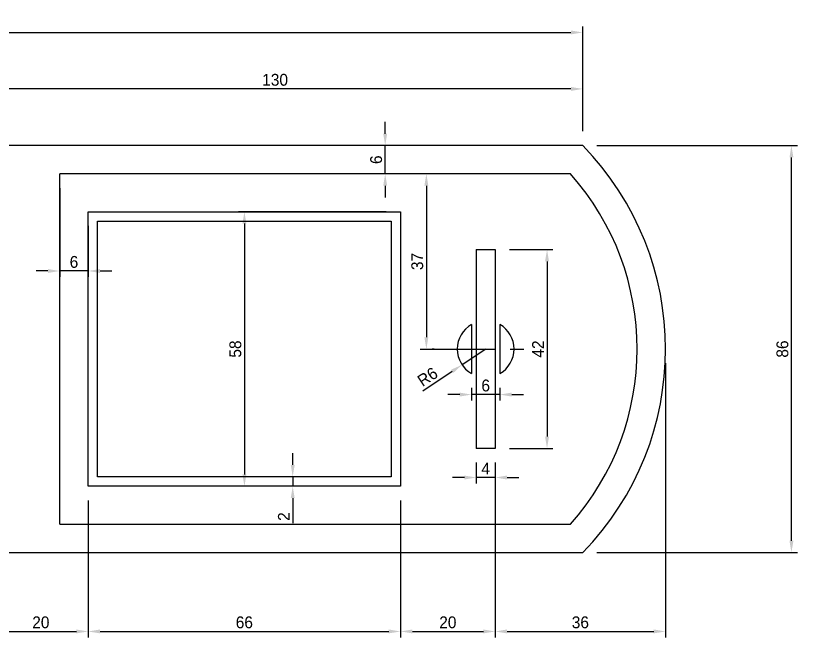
# Model space of a CAD drawing. Header units: millimetres. Extents: x 106 to 2619, y 244 to 1783.
# Drawn here: x 1792.9 to 1958, y 361.4 to 492.7 of the extents above; entities that cross this region are included whole.
import ezdxf

# ---------------------------------------------------------------- set-up
doc = ezdxf.new("R2010")
doc.units = ezdxf.units.MM
doc.header["$LTSCALE"] = 0.5
doc.linetypes.add('CENTER', pattern=[50.8, 31.75, -6.35, 6.35, -6.35])
doc.styles.get("Standard").update_dxf_attribs({"font": ''})
doc.styles.get('Standard').set_extended_font_data('Gulim')
doc.dimstyles.new('ISO-25', dxfattribs={"dimtxt": 2.5, "dimasz": 2.5, "dimexe": 1.25, "dimexo": 3, "dimtad": 1, "dimdsep": 46, "dimtxsty": 'Standard', "dimcen": 2.5, "dimclrd": 1, "dimclre": 1, "dimclrt": 5, "dimadec": 0, "dimazin": 0, "dimtfac": 1, "dimtmove": 0, "dimatfit": 3, "dimfxl": 1, "dimtfillclr": 1, "dimarcsym": 0})

# ---------------------------------------------------------------- blocks, each defined once
blk = doc.blocks.new('*D223')
at = {"color": 1, "lineweight": -2, "transparency": 16777216}
for p, q in [((1808.18, 390.3), (1808.18, 361.38)), ((1788.18, 388.3), (1788.18, 361.38)), ((1790.68, 362.63), (1805.68, 362.63))]:
    blk.add_line(p, q, dxfattribs=at)
at = {"color": 1, "transparency": 16777216}
for points in [[(1790.68, 363.05), (1790.68, 362.22), (1788.18, 362.63)], [(1805.68, 363.05), (1805.68, 362.22), (1808.18, 362.63)]]:
    blk.add_solid(points, dxfattribs=at)
at = {"layer": 'Defpoints', "color": 0, "transparency": 16777216}
for p in [(1808.18, 393.3), (1788.18, 391.3), (1808.18, 362.63)]:
    blk.add_point(p, dxfattribs=at)
at = {"color": 5, "transparency": 16777216, "insert": (1798.18, 364.54), "char_height": 2.5, "attachment_point": 5}
blk.add_mtext('20', dxfattribs=at)
blk = doc.blocks.new('*D224')
at = {"color": 1, "lineweight": -2, "transparency": 16777216}
for p, q in [((1808.18, 390.3), (1808.18, 361.38)), ((1874.18, 390.3), (1874.18, 361.38)), ((1810.68, 362.63), (1871.68, 362.63))]:
    blk.add_line(p, q, dxfattribs=at)
at = {"color": 1, "transparency": 16777216}
for points in [[(1810.68, 363.05), (1810.68, 362.22), (1808.18, 362.63)], [(1871.68, 363.05), (1871.68, 362.22), (1874.18, 362.63)]]:
    blk.add_solid(points, dxfattribs=at)
at = {"layer": 'Defpoints', "color": 0, "transparency": 16777216}
for p in [(1808.18, 393.3), (1874.18, 393.3), (1874.18, 362.63)]:
    blk.add_point(p, dxfattribs=at)
at = {"color": 5, "transparency": 16777216, "insert": (1841.18, 364.54), "char_height": 2.5, "attachment_point": 5}
blk.add_mtext('66', dxfattribs=at)
blk = doc.blocks.new('*D225')
at = {"color": 1, "lineweight": -2, "transparency": 16777216}
for p, q in [((1894.18, 398.3), (1894.18, 361.38)), ((1874.18, 390.3), (1874.18, 361.38)), ((1876.68, 362.63), (1891.68, 362.63))]:
    blk.add_line(p, q, dxfattribs=at)
at = {"color": 1, "transparency": 16777216}
for points in [[(1876.68, 363.05), (1876.68, 362.22), (1874.18, 362.63)], [(1891.68, 363.05), (1891.68, 362.22), (1894.18, 362.63)]]:
    blk.add_solid(points, dxfattribs=at)
at = {"layer": 'Defpoints', "color": 0, "transparency": 16777216}
for p in [(1894.18, 401.3), (1874.18, 393.3), (1894.18, 362.63)]:
    blk.add_point(p, dxfattribs=at)
at = {"color": 5, "transparency": 16777216, "insert": (1884.18, 364.54), "char_height": 2.5, "attachment_point": 5}
blk.add_mtext('20', dxfattribs=at)
blk = doc.blocks.new('*D226')
at = {"color": 1, "lineweight": -2, "transparency": 16777216}
for p, q in [((1930.18, 419.3), (1930.18, 361.38)), ((1894.18, 398.3), (1894.18, 361.38)), ((1896.68, 362.63), (1927.68, 362.63))]:
    blk.add_line(p, q, dxfattribs=at)
at = {"color": 1, "transparency": 16777216}
for points in [[(1896.68, 363.05), (1896.68, 362.22), (1894.18, 362.63)], [(1927.68, 363.05), (1927.68, 362.22), (1930.18, 362.63)]]:
    blk.add_solid(points, dxfattribs=at)
at = {"layer": 'Defpoints', "color": 0, "transparency": 16777216}
for p in [(1930.18, 422.3), (1894.18, 401.3), (1930.18, 362.63)]:
    blk.add_point(p, dxfattribs=at)
at = {"color": 5, "transparency": 16777216, "insert": (1912.18, 364.54), "char_height": 2.5, "attachment_point": 5}
blk.add_mtext('36', dxfattribs=at)
blk = doc.blocks.new('*D227')
at = {"color": 1, "lineweight": -2, "transparency": 16777216}
for p, q in [((1915.68, 465.3), (1958.03, 465.3)), ((1956.78, 381.8), (1956.78, 462.8)), ((1915.68, 379.3), (1958.03, 379.3))]:
    blk.add_line(p, q, dxfattribs=at)
at = {"color": 1, "transparency": 16777216}
for points in [[(1956.37, 462.8), (1957.2, 462.8), (1956.78, 465.3)], [(1956.37, 381.8), (1957.2, 381.8), (1956.78, 379.3)]]:
    blk.add_solid(points, dxfattribs=at)
at = {"layer": 'Defpoints', "color": 0, "transparency": 16777216}
for p in [(1912.68, 465.3), (1956.78, 465.3), (1912.68, 379.3)]:
    blk.add_point(p, dxfattribs=at)
at = {"color": 5, "transparency": 16777216, "insert": (1954.88, 422.3), "char_height": 2.5, "attachment_point": 5, "rotation": 90}
blk.add_mtext('86', dxfattribs=at)
blk = doc.blocks.new('*D228')
at = {"color": 1, "lineweight": -2, "transparency": 16777216}
for p, q in [((1782.68, 466.3), (1782.68, 478.51)), ((1912.68, 468.3), (1912.68, 478.51)), ((1910.18, 477.26), (1785.18, 477.26))]:
    blk.add_line(p, q, dxfattribs=at)
at = {"color": 1, "transparency": 16777216}
for points in [[(1785.18, 477.67), (1785.18, 476.84), (1782.68, 477.26)], [(1910.18, 477.67), (1910.18, 476.84), (1912.68, 477.26)]]:
    blk.add_solid(points, dxfattribs=at)
at = {"layer": 'Defpoints', "color": 0, "transparency": 16777216}
for p in [(1782.68, 477.26), (1912.68, 465.3), (1782.68, 463.3)]:
    blk.add_point(p, dxfattribs=at)
at = {"color": 5, "transparency": 16777216, "insert": (1847.68, 479.17), "char_height": 2.5, "attachment_point": 5}
blk.add_mtext('130', dxfattribs=at)
blk = doc.blocks.new('*D231')
at = {"color": 1, "lineweight": -2, "transparency": 16777216}
for p, q in [((1639.18, 459.3), (1639.18, 490.44)), ((1641.68, 489.19), (1910.18, 489.19)), ((1912.68, 468.3), (1912.68, 490.44))]:
    blk.add_line(p, q, dxfattribs=at)
at = {"color": 1, "transparency": 16777216}
for points in [[(1641.68, 489.61), (1641.68, 488.78), (1639.18, 489.19)], [(1910.18, 489.61), (1910.18, 488.78), (1912.68, 489.19)]]:
    blk.add_solid(points, dxfattribs=at)
at = {"layer": 'Defpoints', "color": 0, "transparency": 16777216}
for p in [(1912.68, 489.19), (1912.68, 465.3), (1639.18, 456.3)]:
    blk.add_point(p, dxfattribs=at)
at = {"color": 5, "transparency": 16777216, "insert": (1775.93, 491.1), "char_height": 2.5, "attachment_point": 5}
blk.add_mtext('273.5', dxfattribs=at)
blk = doc.blocks.new('*D232')
at = {"color": 1, "lineweight": -2, "transparency": 16777216}
for p, q in [((1870.94, 467.8), (1870.94, 470.3)), ((1909.68, 465.3), (1869.69, 465.3)), ((1870.94, 459.3), (1870.94, 465.3)), ((1907.07, 459.3), (1869.69, 459.3)), ((1870.94, 456.8), (1870.94, 454.3))]:
    blk.add_line(p, q, dxfattribs=at)
at = {"color": 1, "transparency": 16777216}
for points in [[(1870.53, 467.8), (1871.36, 467.8), (1870.94, 465.3)], [(1870.53, 456.8), (1871.36, 456.8), (1870.94, 459.3)]]:
    blk.add_solid(points, dxfattribs=at)
at = {"layer": 'Defpoints', "color": 0, "transparency": 16777216}
for p in [(1870.94, 465.3), (1912.68, 465.3), (1910.07, 459.3)]:
    blk.add_point(p, dxfattribs=at)
at = {"color": 5, "transparency": 16777216, "insert": (1869.04, 462.3), "char_height": 2.5, "attachment_point": 5, "rotation": 90}
blk.add_mtext('6', dxfattribs=at)
blk = doc.blocks.new('*D233')
at = {"color": 1, "lineweight": -2, "transparency": 16777216}
for p, q in [((1802.18, 456.3), (1802.18, 437.54)), ((1808.18, 448.3), (1808.18, 437.54)), ((1799.68, 438.79), (1797.18, 438.79)), ((1808.18, 438.79), (1802.18, 438.79)), ((1810.68, 438.79), (1813.18, 438.79))]:
    blk.add_line(p, q, dxfattribs=at)
at = {"color": 1, "transparency": 16777216}
for points in [[(1799.68, 439.2), (1799.68, 438.37), (1802.18, 438.79)], [(1810.68, 439.2), (1810.68, 438.37), (1808.18, 438.79)]]:
    blk.add_solid(points, dxfattribs=at)
at = {"layer": 'Defpoints', "color": 0, "transparency": 16777216}
for p in [(1802.18, 459.3), (1808.18, 451.3), (1802.18, 438.79)]:
    blk.add_point(p, dxfattribs=at)
at = {"color": 5, "transparency": 16777216, "insert": (1805.18, 440.69), "char_height": 2.5, "attachment_point": 5}
blk.add_mtext('6', dxfattribs=at)
blk = doc.blocks.new('*D234')
at = {"color": 1, "lineweight": -2, "transparency": 16777216}
for p, q in [((1851.4, 397.8), (1851.4, 400.3)), ((1869.18, 395.3), (1850.15, 395.3)), ((1851.4, 395.3), (1851.4, 393.3)), ((1871.18, 393.3), (1850.15, 393.3)), ((1851.4, 390.8), (1851.4, 385.49))]:
    blk.add_line(p, q, dxfattribs=at)
at = {"color": 1, "transparency": 16777216}
for points in [[(1850.99, 397.8), (1851.82, 397.8), (1851.4, 395.3)], [(1850.99, 390.8), (1851.82, 390.8), (1851.4, 393.3)]]:
    blk.add_solid(points, dxfattribs=at)
at = {"layer": 'Defpoints', "color": 0, "transparency": 16777216}
for p in [(1872.18, 395.3), (1851.4, 393.3), (1874.18, 393.3)]:
    blk.add_point(p, dxfattribs=at)
at = {"color": 5, "transparency": 16777216, "insert": (1849.53, 386.89), "char_height": 2.5, "attachment_point": 5, "rotation": 90}
blk.add_mtext('2', dxfattribs=at)
blk = doc.blocks.new('*D235')
at = {"color": 1, "lineweight": -2, "transparency": 16777216}
for p, q in [((1871.18, 451.3), (1839.95, 451.3)), ((1841.2, 448.8), (1841.2, 395.8)), ((1871.18, 393.3), (1839.95, 393.3))]:
    blk.add_line(p, q, dxfattribs=at)
at = {"color": 1, "transparency": 16777216}
for points in [[(1840.78, 448.8), (1841.61, 448.8), (1841.2, 451.3)], [(1840.78, 395.8), (1841.61, 395.8), (1841.2, 393.3)]]:
    blk.add_solid(points, dxfattribs=at)
at = {"layer": 'Defpoints', "color": 0, "transparency": 16777216}
for p in [(1874.18, 451.3), (1841.2, 393.3), (1874.18, 393.3)]:
    blk.add_point(p, dxfattribs=at)
at = {"color": 5, "transparency": 16777216, "insert": (1839.29, 422.3), "char_height": 2.5, "attachment_point": 5, "rotation": 90}
blk.add_mtext('58', dxfattribs=at)
blk = doc.blocks.new('*D236')
at = {"color": 1, "lineweight": -2, "transparency": 16777216}
for p, q in [((1907.07, 459.3), (1878.39, 459.3)), ((1879.64, 456.8), (1879.64, 424.8)), ((1881.32, 422.3), (1880.89, 422.3))]:
    blk.add_line(p, q, dxfattribs=at)
at = {"color": 1, "transparency": 16777216}
for points in [[(1879.22, 456.8), (1880.06, 456.8), (1879.64, 459.3)], [(1879.22, 424.8), (1880.06, 424.8), (1879.64, 422.3)]]:
    blk.add_solid(points, dxfattribs=at)
at = {"layer": 'Defpoints', "color": 0, "transparency": 16777216}
for p in [(1910.07, 459.3), (1878.32, 422.3), (1879.64, 422.3)]:
    blk.add_point(p, dxfattribs=at)
at = {"color": 5, "transparency": 16777216, "insert": (1877.73, 440.8), "char_height": 2.5, "attachment_point": 5, "rotation": 90}
blk.add_mtext('37', dxfattribs=at)
blk = doc.blocks.new('*D237')
at = {"color": 1, "lineweight": -2, "transparency": 16777216}
for p, q in [((1897.18, 443.3), (1906.39, 443.3)), ((1905.14, 440.8), (1905.14, 403.8)), ((1897.18, 401.3), (1906.39, 401.3))]:
    blk.add_line(p, q, dxfattribs=at)
at = {"color": 1, "transparency": 16777216}
for points in [[(1904.72, 440.8), (1905.56, 440.8), (1905.14, 443.3)], [(1904.72, 403.8), (1905.56, 403.8), (1905.14, 401.3)]]:
    blk.add_solid(points, dxfattribs=at)
at = {"layer": 'Defpoints', "color": 0, "transparency": 16777216}
for p in [(1894.18, 443.3), (1894.18, 401.3), (1905.14, 401.3)]:
    blk.add_point(p, dxfattribs=at)
at = {"color": 5, "transparency": 16777216, "insert": (1903.23, 422.3), "char_height": 2.5, "attachment_point": 5, "rotation": 90}
blk.add_mtext('42', dxfattribs=at)
blk = doc.blocks.new('*D238')
at = {"color": 1, "lineweight": -2, "transparency": 16777216}
for p, q in [((1890.18, 398.3), (1890.18, 393.91)), ((1894.18, 398.3), (1894.18, 393.91)), ((1887.68, 395.16), (1885.18, 395.16)), ((1894.18, 395.16), (1890.18, 395.16)), ((1896.68, 395.16), (1899.18, 395.16))]:
    blk.add_line(p, q, dxfattribs=at)
at = {"color": 1, "transparency": 16777216}
for points in [[(1887.68, 395.57), (1887.68, 394.74), (1890.18, 395.16)], [(1896.68, 395.57), (1896.68, 394.74), (1894.18, 395.16)]]:
    blk.add_solid(points, dxfattribs=at)
at = {"layer": 'Defpoints', "color": 0, "transparency": 16777216}
for p in [(1890.18, 401.3), (1894.18, 401.3), (1890.18, 395.16)]:
    blk.add_point(p, dxfattribs=at)
at = {"color": 5, "transparency": 16777216, "insert": (1892.18, 397.06), "char_height": 2.5, "attachment_point": 5}
blk.add_mtext('4', dxfattribs=at)
blk = doc.blocks.new('*D239')
at = {"color": 1, "lineweight": -2, "transparency": 16777216}
for p, q in [((1889.18, 414.1), (1889.18, 411.43)), ((1895.18, 414.1), (1895.18, 411.43)), ((1886.68, 412.68), (1884.18, 412.68)), ((1895.18, 412.68), (1889.18, 412.68)), ((1897.68, 412.68), (1900.18, 412.68))]:
    blk.add_line(p, q, dxfattribs=at)
at = {"color": 1, "transparency": 16777216}
for points in [[(1886.68, 413.09), (1886.68, 412.26), (1889.18, 412.68)], [(1897.68, 413.09), (1897.68, 412.26), (1895.18, 412.68)]]:
    blk.add_solid(points, dxfattribs=at)
at = {"layer": 'Defpoints', "color": 0, "transparency": 16777216}
for p in [(1889.18, 417.1), (1895.18, 417.1), (1889.18, 412.68)]:
    blk.add_point(p, dxfattribs=at)
at = {"color": 5, "transparency": 16777216, "insert": (1892.18, 414.58), "char_height": 2.5, "attachment_point": 5}
blk.add_mtext('6', dxfattribs=at)
blk = doc.blocks.new('*D251')
at = {"color": 1, "lineweight": -2, "transparency": 16777216}
for p, q in [((1892.18, 422.3), (1887.18, 418.97)), ((1878.9, 413.46), (1885.1, 417.59))]:
    blk.add_line(p, q, dxfattribs=at)
at = {"color": 1, "transparency": 16777216}
blk.add_solid([(1884.87, 417.93), (1885.33, 417.24), (1887.18, 418.97)], dxfattribs=at)
at = {"layer": 'Defpoints', "color": 0, "transparency": 16777216}
for p in [(1892.18, 422.3), (1887.18, 418.97)]:
    blk.add_point(p, dxfattribs=at)
at = {"color": 5, "transparency": 16777216, "insert": (1879.9, 416.42), "char_height": 2.5, "attachment_point": 5, "rotation": 33.6499}
blk.add_mtext('R6', dxfattribs=at)

msp = doc.modelspace()

# ---------------------------------------------------------------- linework, layer by layer
for p, q in [((1802.1792, 385.2963), (1802.1792, 459.2963)), ((1890.1792, 443.2963), (1890.1792, 401.2963)), ((1890.1792, 443.2963), (1894.1792, 443.2963)), ((1894.1792, 443.2963), (1894.1792, 401.2963)), ((1889.1792, 427.4924), (1889.1792, 417.1001)), ((1895.1792, 427.4924), (1895.1792, 417.1001)), ((1894.1792, 401.2963), (1890.1792, 401.2963))]:
    msp.add_line(p, q)
at = {"color": 1, "linetype": 'CENTER'}
msp.add_line((1878.322, 422.2963), (1900.2512, 422.2963), dxfattribs=at)
for points in [[(1784.6792, 379.2963), (1912.6792, 379.2963, 0.40697674), (1912.6792, 465.2963), (1784.6792, 465.2963)], [(1802.1792, 385.2963), (1910.0733, 385.2963, 0.38124213), (1910.0733, 459.2963), (1802.1792, 459.2963)]]:
    msp.add_lwpolyline(points, format="xyb")
for points in [[(1808.1792, 451.2963), (1874.1792, 451.2963), (1874.1792, 393.2963), (1808.1792, 393.2963), (1808.1792, 422.2963)], [(1810.1792, 449.2963), (1872.1792, 449.2963), (1872.1792, 395.2963), (1810.1792, 395.2963), (1810.1792, 422.2963)]]:
    msp.add_lwpolyline(points, close=True)
for start, end in [(120, 240), (300, 60)]:
    msp.add_arc((1892.1792, 422.2963), 6, start, end)

# ---------------------------------------------------------------- dimensions: what is measured, and where the dimension line sits
for base, p1, p2, picture, middle in [((1912.6792, 489.1926), (1639.1792, 456.2963), (1912.6792, 465.2963), '*D231', (1775.9292, 491.1009)), ((1782.6792, 477.2554), (1912.6792, 465.2963), (1782.6792, 463.2963), '*D228', (1847.6792, 479.1654)), ((1802.1792, 438.786), (1808.1792, 451.2963), (1802.1792, 459.2963), '*D233', (1805.1792, 440.6927)), ((1930.1792, 362.6324), (1894.1792, 401.2963), (1930.1792, 422.2963), '*D226', (1912.1792, 364.539)), ((1889.1792, 412.6767), (1895.1792, 417.1001), (1889.1792, 417.1001), '*D239', (1892.1792, 414.5833)), ((1894.1792, 362.6324), (1874.1792, 393.2963), (1894.1792, 401.2963), '*D225', (1884.1792, 364.539)), ((1890.1792, 395.1562), (1894.1792, 401.2963), (1890.1792, 401.2963), '*D238', (1892.1792, 397.0645)), ((1808.1792, 362.6324), (1788.1792, 391.2963), (1808.1792, 393.2963), '*D223', (1798.1792, 364.539)), ((1874.1792, 362.6324), (1808.1792, 393.2963), (1874.1792, 393.2963), '*D224', (1841.1792, 364.539))]:
    dim = msp.add_linear_dim(base=base, p1=p1, p2=p2, dimstyle='ISO-25')
    dim.commit()
    dim.dimension.update_dxf_attribs({"geometry": picture, "text_midpoint": middle})
for base, p1, p2, picture, middle in [((1870.9439, 465.2963), (1910.0733, 459.2963), (1912.6792, 465.2963), '*D232', (1869.0373, 462.2963)), ((1956.7849, 465.2963), (1912.6792, 379.2963), (1912.6792, 465.2963), '*D227', (1954.8783, 422.2963)), ((1879.639, 422.2963), (1910.0733, 459.2963), (1878.322, 422.2963), '*D236', (1877.7307, 440.7963)), ((1841.1965, 393.2963), (1874.1792, 451.2963), (1874.1792, 393.2963), '*D235', (1839.2899, 422.2963)), ((1905.1404, 401.2963), (1894.1792, 443.2963), (1894.1792, 401.2963), '*D237', (1903.2321, 422.2963)), ((1851.4038, 393.2963), (1872.1792, 395.2963), (1874.1792, 393.2963), '*D234', (1849.5255, 386.894))]:
    dim = msp.add_linear_dim(base=base, p1=p1, p2=p2, angle=90, dimstyle='ISO-25')
    dim.commit()
    dim.dimension.update_dxf_attribs({"geometry": picture, "text_midpoint": middle})
dim = msp.add_radius_dim(center=(1892.1792, 422.2963), mpoint=(1887.1846, 418.9716), dimstyle='ISO-25')
dim.commit()
dim.dimension.update_dxf_attribs({"geometry": '*D251', "text_midpoint": (1879.9017, 416.4181)})

doc.saveas('drawing.dxf')
